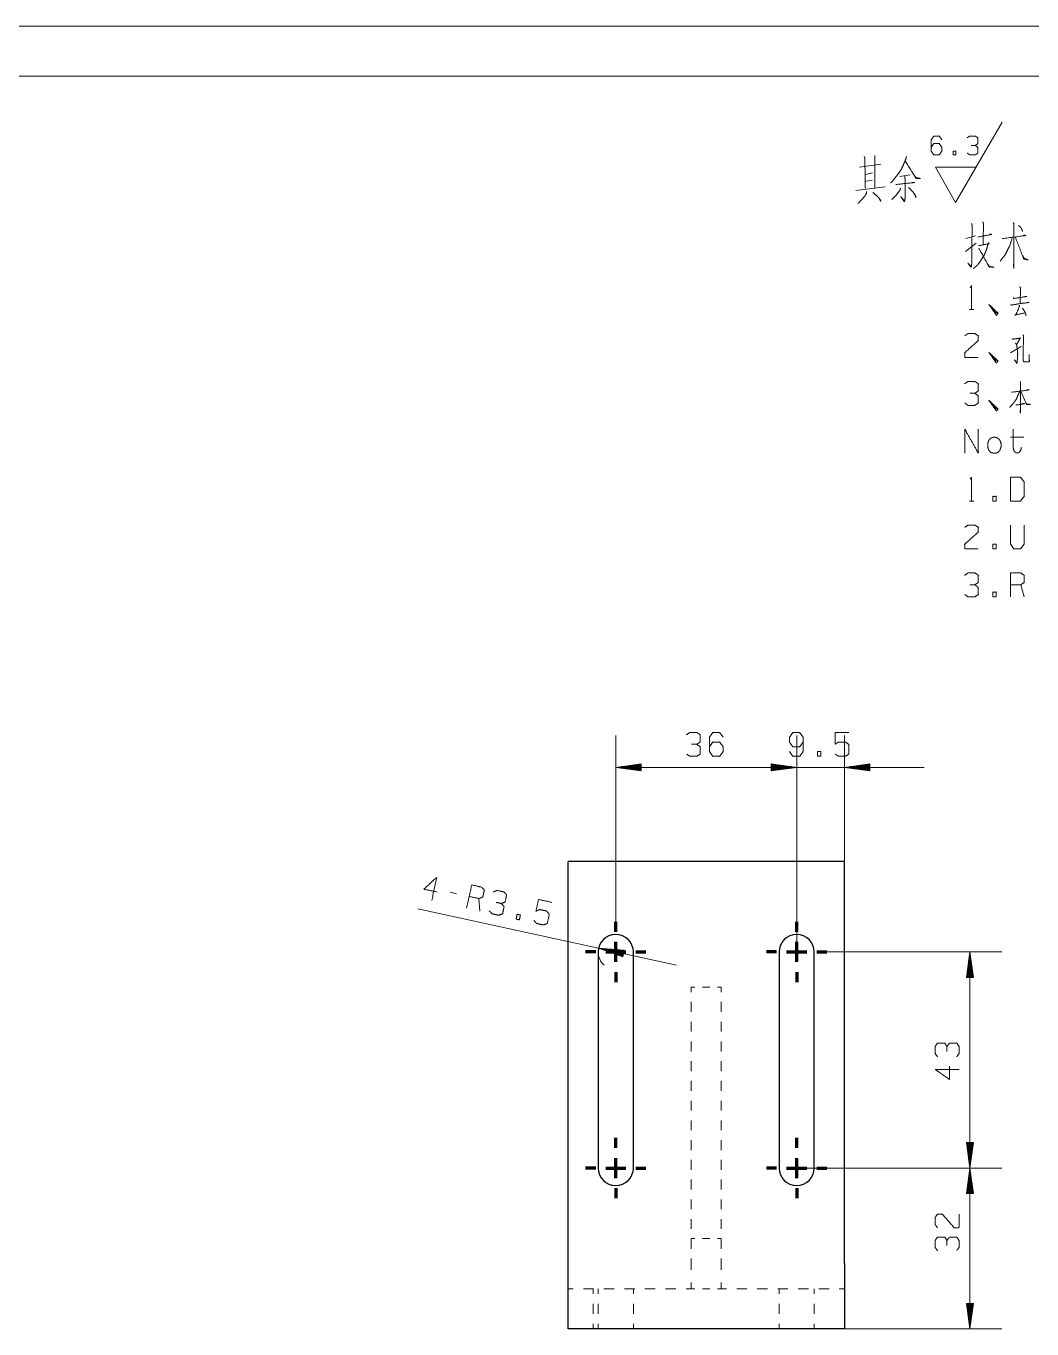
# Model space of a CAD drawing. Header units: millimetres. Extents: x 0 to 420, y 0 to 297.
# Drawn here: x 252.8 to 352.9, y 167.4 to 297 of the extents above; entities that cross this region are included whole.
import ezdxf

# ---------------------------------------------------------------- set-up
doc = ezdxf.new("R2010")
doc.units = ezdxf.units.MM
doc.layers.add('1', color=7, linetype='Continuous', true_color=0xffffff)

msp = doc.modelspace()

# ---------------------------------------------------------------- linework, layer by layer
at = {"layer": '1', "color": 132, "linetype": 'Continuous', "lineweight": 18}
for p, q in [((420, 297), (0, 297)), ((415, 292), (25, 292))]:
    msp.add_line(p, q, dxfattribs=at)
at = {"layer": '1', "color": 43, "linetype": 'Continuous', "lineweight": 18}
for p, q in [((345.26, 279.45), (349.88, 287.45)), ((343.25, 282.95), (347.28, 282.95)), ((345.26, 279.45), (343.25, 282.95)), ((319.32, 201.4), (318.95, 201.4)), ((318.95, 200.91), (318.95, 201.4)), ((320.82, 201.4), (320.07, 201.4)), ((321.95, 201.4), (321.57, 201.4)), ((321.95, 200.91), (321.95, 201.4)), ((318.95, 198.94), (318.95, 199.92)), ((321.95, 198.94), (321.95, 199.92)), ((318.95, 196.98), (318.95, 197.96)), ((321.95, 196.98), (321.95, 197.96)), ((318.95, 195.01), (318.95, 196)), ((321.95, 195.01), (321.95, 196)), ((318.95, 193.05), (318.95, 194.03)), ((321.95, 193.05), (321.95, 194.03)), ((318.95, 191.09), (318.95, 192.07)), ((321.95, 191.09), (321.95, 192.07)), ((318.95, 189.12), (318.95, 190.1)), ((321.95, 189.12), (321.95, 190.1)), ((318.95, 187.16), (318.95, 188.14)), ((321.95, 187.16), (321.95, 188.14)), ((318.95, 185.19), (318.95, 186.17)), ((321.95, 185.19), (321.95, 186.17)), ((318.95, 183.23), (318.95, 184.21)), ((321.95, 183.23), (321.95, 184.21)), ((318.95, 181.26), (318.95, 182.25)), ((321.95, 181.26), (321.95, 182.25)), ((318.95, 179.3), (318.95, 180.28)), ((321.95, 179.3), (321.95, 180.28)), ((318.95, 177.34), (318.95, 178.32)), ((321.95, 177.34), (321.95, 178.32)), ((319.32, 176.4), (318.95, 176.4)), ((318.95, 175.37), (318.95, 176.35)), ((320.82, 176.4), (320.07, 176.4)), ((321.95, 176.4), (321.57, 176.4)), ((321.95, 175.37), (321.95, 176.35)), ((318.95, 173.9), (318.95, 174.39)), ((318.95, 173.9), (318.95, 173.27)), ((321.95, 173.9), (321.95, 174.39)), ((321.95, 173.9), (321.95, 173.27)), ((306.7, 171.4), (307.21, 171.4)), ((308.23, 171.4), (309.25, 171.4)), ((309.2, 170.9), (309.2, 171.4)), ((309.7, 171.4), (309.7, 170.9)), ((310.27, 171.4), (311.29, 171.4)), ((312.31, 171.4), (313.33, 171.4)), ((313.2, 170.9), (313.2, 171.4)), ((314.35, 171.4), (315.37, 171.4)), ((316.4, 171.4), (317.42, 171.4)), ((318.44, 171.4), (318.95, 171.4)), ((319.32, 171.4), (318.95, 171.4)), ((320.82, 171.4), (320.07, 171.4)), ((321.95, 171.4), (321.57, 171.4)), ((321.95, 171.4), (322.46, 171.4)), ((323.48, 171.4), (324.5, 171.4)), ((325.52, 171.4), (326.54, 171.4)), ((327.56, 171.4), (328.58, 171.4)), ((327.7, 171.4), (327.7, 170.9)), ((329.6, 171.4), (330.62, 171.4)), ((331.2, 170.9), (331.2, 171.4)), ((331.65, 171.4), (332.67, 171.4)), ((333.69, 171.4), (334.2, 171.4)), ((309.2, 168.9), (309.2, 169.9)), ((309.7, 169.9), (309.7, 168.9)), ((313.2, 168.9), (313.2, 169.9)), ((327.7, 169.9), (327.7, 168.9)), ((331.2, 168.9), (331.2, 169.9)), ((309.2, 167.4), (309.2, 167.9)), ((309.7, 167.9), (309.7, 167.4)), ((313.2, 167.4), (313.2, 167.9)), ((327.7, 167.9), (327.7, 167.4)), ((331.2, 167.4), (331.2, 167.9))]:
    msp.add_line(p, q, dxfattribs=at)
at = {"layer": '1', "color": 95, "linetype": 'Continuous', "lineweight": 18}
for p, q in [((335.69, 282.96), (337.82, 283.26)), ((336.25, 281.58), (336.97, 281.65)), ((336.28, 282.25), (336.99, 282.4)), ((340.75, 282.21), (339.72, 282.03)), ((335.35, 280.64), (338.24, 281.01)), ((346.29, 275.86), (347.24, 276.12)), ((346.24, 274.59), (347.3, 275.41)), ((346.63, 268.8), (347.06, 268.8)), ((350.73, 264.51), (351.79, 265.11)), ((350.73, 256.09), (352.05, 256.09)), ((346.63, 249.75), (347.06, 249.75)), ((352.07, 240.22), (351.74, 241.42)), ((295.62, 210.69), (294.96, 210.83)), ((297.91, 208.96), (297.84, 210.21))]:
    msp.add_line(p, q, dxfattribs=at)
at = {"layer": '1', "color": 13, "linetype": 'Continuous', "lineweight": 18}
for p, q in [((311.45, 207.9), (311.45, 226.44)), ((329.45, 204.9), (329.45, 226.44)), ((329.45, 204.9), (329.45, 226.44)), ((334.2, 213.9), (334.2, 226.44)), ((313.99, 223.6), (311.45, 223.26)), ((311.45, 223.26), (313.99, 222.93)), ((329.45, 223.26), (311.45, 223.26)), ((313.99, 223.29), (311.64, 223.29)), ((313.99, 223.24), (311.64, 223.24)), ((313.99, 223.34), (312.03, 223.34)), ((313.99, 223.19), (312.03, 223.19)), ((313.99, 223.39), (312.41, 223.39)), ((313.99, 223.14), (312.41, 223.14)), ((313.99, 223.44), (312.8, 223.44)), ((313.99, 223.09), (312.8, 223.09)), ((313.99, 223.49), (313.18, 223.49)), ((313.99, 223.03), (313.18, 223.03)), ((313.99, 223.54), (313.57, 223.54)), ((313.99, 222.98), (313.57, 222.98)), ((313.99, 223.59), (313.96, 223.59)), ((313.99, 223.59), (313.96, 223.59)), ((313.99, 222.93), (313.96, 222.93)), ((313.99, 222.93), (313.96, 222.93)), ((313.99, 222.93), (313.99, 223.6)), ((321.51, 223.26), (342.13, 223.26)), ((326.91, 223.6), (326.91, 222.93)), ((329.45, 223.26), (326.91, 223.6)), ((326.91, 223.6), (326.91, 222.93)), ((329.45, 223.26), (326.91, 223.6)), ((326.91, 223.59), (326.94, 223.59)), ((326.91, 223.59), (326.94, 223.59)), ((326.91, 223.59), (326.94, 223.59)), ((326.91, 223.59), (326.94, 223.59)), ((326.91, 223.54), (327.32, 223.54)), ((326.91, 223.54), (327.32, 223.54)), ((326.91, 223.49), (327.71, 223.49)), ((326.91, 223.49), (327.71, 223.49)), ((326.91, 223.44), (328.1, 223.44)), ((326.91, 223.44), (328.1, 223.44)), ((326.91, 223.39), (328.48, 223.39)), ((326.91, 223.39), (328.48, 223.39)), ((326.91, 223.34), (328.87, 223.34)), ((326.91, 223.34), (328.87, 223.34)), ((326.91, 223.29), (329.25, 223.29)), ((326.91, 223.29), (329.25, 223.29)), ((326.91, 222.93), (329.45, 223.26)), ((326.91, 222.93), (329.45, 223.26)), ((326.91, 223.24), (329.25, 223.24)), ((326.91, 223.24), (329.25, 223.24)), ((326.91, 223.19), (328.87, 223.19)), ((326.91, 223.19), (328.87, 223.19)), ((326.91, 223.14), (328.48, 223.14)), ((326.91, 223.14), (328.48, 223.14)), ((326.91, 223.09), (328.1, 223.09)), ((326.91, 223.09), (328.1, 223.09)), ((326.91, 223.03), (327.71, 223.03)), ((326.91, 223.03), (327.71, 223.03)), ((326.91, 222.98), (327.32, 222.98)), ((326.91, 222.98), (327.32, 222.98)), ((326.91, 222.93), (326.94, 222.93)), ((326.91, 222.93), (326.94, 222.93)), ((326.91, 222.93), (326.94, 222.93)), ((326.91, 222.93), (326.94, 222.93)), ((336.74, 223.6), (334.2, 223.26)), ((334.2, 223.26), (336.74, 222.93)), ((336.74, 223.29), (334.39, 223.29)), ((336.74, 223.24), (334.39, 223.24)), ((336.74, 223.34), (334.78, 223.34)), ((336.74, 223.19), (334.78, 223.19)), ((336.74, 223.39), (335.16, 223.39)), ((336.74, 223.14), (335.16, 223.14)), ((336.74, 223.44), (335.55, 223.44)), ((336.74, 223.09), (335.55, 223.09)), ((336.74, 223.49), (335.93, 223.49)), ((336.74, 223.03), (335.93, 223.03)), ((336.74, 223.54), (336.32, 223.54)), ((336.74, 222.98), (336.32, 222.98)), ((336.74, 223.59), (336.71, 223.59)), ((336.74, 223.59), (336.71, 223.59)), ((336.74, 222.93), (336.71, 222.93)), ((336.74, 222.93), (336.71, 222.93)), ((336.74, 222.93), (336.74, 223.6)), ((317.49, 203.58), (291.75, 209.19)), ((312.29, 205.06), (309.74, 205.27)), ((309.74, 205.27), (312.15, 204.4)), ((312.21, 204.7), (309.92, 205.2)), ((312.22, 204.75), (309.93, 205.25)), ((312.2, 204.66), (310.29, 205.07)), ((312.24, 204.8), (310.32, 205.22)), ((312.19, 204.61), (310.65, 204.94)), ((312.25, 204.85), (310.71, 205.19)), ((312.18, 204.56), (311.02, 204.81)), ((312.26, 204.9), (311.09, 205.16)), ((312.27, 204.95), (311.48, 205.12)), ((312.28, 205), (311.87, 205.09)), ((312.15, 204.4), (312.29, 205.06)), ((312.29, 205.05), (312.26, 205.06)), ((312.29, 205.05), (312.26, 205.06)), ((332.45, 204.9), (349.87, 204.9)), ((346.69, 204.9), (346.36, 202.36)), ((347.03, 202.36), (346.69, 204.9)), ((346.69, 183.4), (346.69, 204.9)), ((312.17, 204.51), (311.39, 204.68)), ((312.16, 204.46), (311.75, 204.55)), ((312.15, 204.41), (312.12, 204.41)), ((312.15, 204.41), (312.12, 204.41)), ((346.52, 202.36), (346.52, 203.55)), ((346.57, 202.36), (346.57, 203.93)), ((346.62, 202.36), (346.62, 204.32)), ((346.67, 202.36), (346.67, 204.7)), ((346.72, 202.36), (346.72, 204.7)), ((346.77, 202.36), (346.77, 204.32)), ((346.82, 202.36), (346.82, 203.93)), ((346.87, 202.36), (346.87, 203.55)), ((346.36, 202.36), (346.36, 202.39)), ((346.36, 202.36), (346.36, 202.39)), ((346.36, 202.36), (347.03, 202.36)), ((346.41, 202.36), (346.41, 202.78)), ((346.47, 202.36), (346.47, 203.16)), ((346.92, 202.36), (346.92, 203.16)), ((346.97, 202.36), (346.97, 202.78)), ((347.02, 202.36), (347.02, 202.39)), ((347.02, 202.36), (347.02, 202.39)), ((346.36, 185.94), (346.36, 185.91)), ((346.36, 185.94), (346.36, 185.91)), ((346.36, 185.94), (346.69, 183.4)), ((347.03, 185.94), (346.36, 185.94)), ((346.41, 185.94), (346.41, 185.52)), ((346.47, 185.94), (346.47, 185.13)), ((346.52, 185.94), (346.52, 184.75)), ((346.57, 185.94), (346.57, 184.36)), ((346.62, 185.94), (346.62, 183.98)), ((346.67, 185.94), (346.67, 183.59)), ((346.69, 183.4), (347.03, 185.94)), ((346.72, 185.94), (346.72, 183.59)), ((346.77, 185.94), (346.77, 183.98)), ((346.82, 185.94), (346.82, 184.36)), ((346.87, 185.94), (346.87, 184.75)), ((346.92, 185.94), (346.92, 185.13)), ((346.97, 185.94), (346.97, 185.52)), ((347.02, 185.94), (347.02, 185.91)), ((347.02, 185.94), (347.02, 185.91)), ((329.45, 183.4), (349.87, 183.4)), ((332.45, 183.4), (349.87, 183.4)), ((346.69, 183.4), (346.36, 180.86)), ((346.62, 180.86), (346.62, 182.82)), ((346.67, 180.86), (346.67, 183.2)), ((347.03, 180.86), (346.69, 183.4)), ((346.69, 183.4), (346.69, 167.4)), ((346.72, 180.86), (346.72, 183.2)), ((346.77, 180.86), (346.77, 182.82)), ((346.47, 180.86), (346.47, 181.66)), ((346.52, 180.86), (346.52, 182.05)), ((346.57, 180.86), (346.57, 182.43)), ((346.82, 180.86), (346.82, 182.43)), ((346.87, 180.86), (346.87, 182.05)), ((346.92, 180.86), (346.92, 181.66)), ((346.36, 180.86), (346.36, 180.89)), ((346.36, 180.86), (346.36, 180.89)), ((346.36, 180.86), (347.03, 180.86)), ((346.41, 180.86), (346.41, 181.28)), ((346.97, 180.86), (346.97, 181.28)), ((347.02, 180.86), (347.02, 180.89)), ((347.02, 180.86), (347.02, 180.89)), ((346.36, 169.94), (346.36, 169.91)), ((346.36, 169.94), (346.36, 169.91)), ((346.36, 169.94), (346.69, 167.4)), ((347.03, 169.94), (346.36, 169.94)), ((346.41, 169.94), (346.41, 169.52)), ((346.47, 169.94), (346.47, 169.13)), ((346.52, 169.94), (346.52, 168.75)), ((346.57, 169.94), (346.57, 168.36)), ((346.62, 169.94), (346.62, 167.98)), ((346.67, 169.94), (346.67, 167.59)), ((346.69, 167.4), (347.03, 169.94)), ((346.72, 169.94), (346.72, 167.59)), ((346.77, 169.94), (346.77, 167.98)), ((346.82, 169.94), (346.82, 168.36)), ((346.87, 169.94), (346.87, 168.75)), ((346.92, 169.94), (346.92, 169.13)), ((346.97, 169.94), (346.97, 169.52)), ((347.02, 169.94), (347.02, 169.91)), ((347.02, 169.94), (347.02, 169.91)), ((334.2, 167.4), (349.87, 167.4))]:
    msp.add_line(p, q, dxfattribs=at)
at = {"layer": '1', "color": 30, "linetype": 'Continuous', "lineweight": 25}
for p, q in [((306.7, 173.9), (306.7, 213.9)), ((334.2, 213.9), (306.7, 213.9)), ((334.2, 173.9), (334.2, 213.9)), ((309.7, 204.9), (309.7, 183.4)), ((313.2, 183.4), (313.2, 204.9)), ((327.7, 204.9), (327.7, 183.4)), ((331.2, 183.4), (331.2, 204.9)), ((334.2, 167.4), (306.7, 167.4))]:
    msp.add_line(p, q, dxfattribs=at)
at = {"layer": '1', "color": 252, "linetype": 'Continuous', "lineweight": 70}
for p, q in [((311.45, 206.9), (311.45, 207.9)), ((329.45, 206.9), (329.45, 207.9)), ((309.45, 204.9), (308.45, 204.9)), ((310.45, 204.9), (312.45, 204.9)), ((311.45, 203.9), (311.45, 205.9)), ((313.45, 204.9), (314.45, 204.9)), ((327.45, 204.9), (326.45, 204.9)), ((328.45, 204.9), (330.45, 204.9)), ((329.45, 203.9), (329.45, 205.9)), ((331.45, 204.9), (332.45, 204.9)), ((311.45, 202.9), (311.45, 201.9)), ((329.45, 202.9), (329.45, 201.9)), ((311.45, 185.4), (311.45, 186.4)), ((329.45, 185.4), (329.45, 186.4)), ((311.45, 182.4), (311.45, 184.4)), ((329.45, 182.4), (329.45, 184.4)), ((309.45, 183.4), (308.45, 183.4)), ((310.45, 183.4), (312.45, 183.4)), ((313.45, 183.4), (314.45, 183.4)), ((327.45, 183.4), (326.45, 183.4)), ((328.45, 183.4), (330.45, 183.4)), ((331.45, 183.4), (332.45, 183.4)), ((311.45, 181.4), (311.45, 180.4)), ((329.45, 181.4), (329.45, 180.4))]:
    msp.add_line(p, q, dxfattribs=at)
at = {"layer": '1', "color": 30, "linetype": 'Continuous', "lineweight": 25}
for centre, start, end in [((311.45, 204.9), 0, 180), ((329.45, 204.9), 0, 180), ((311.45, 183.4), 180, 0), ((329.45, 183.4), 180, 0)]:
    msp.add_arc(centre, 1.75, start, end, dxfattribs=at)
at = {"layer": '1', "color": 13, "linetype": 'Continuous', "lineweight": 18}
msp.add_arc((311.45, 204.9), 1.75, 180, 228.8596, dxfattribs=at)
at = {"layer": '1', "color": 43, "linetype": 'Continuous', "lineweight": 18}
for points, knots in [([(342.83, 284.93), (343.08, 285.31), (343.63, 285.31), (343.89, 284.93), (343.89, 284.56), (343.63, 284.19), (343.08, 284.19), (342.83, 284.56), (342.83, 285.68), (343.08, 286.06), (343.63, 286.06), (343.89, 285.68)], [0, 0, 0.076963, 0.169763, 0.248074, 0.312018, 0.39033, 0.48313, 0.560092, 0.751926, 0.828889, 0.921689, 1, 1]), ([(347.21, 285.13), (347.48, 285.31), (347.48, 285.88), (347.21, 286.06), (346.67, 286.06), (346.4, 285.88)], [0, 0, 0.153872, 0.429849, 0.583721, 0.846128, 1, 1]), ([(346.42, 284.36), (346.67, 284.19), (347.21, 284.19), (347.48, 284.36), (347.48, 284.93), (347.21, 285.13), (346.81, 285.13)], [0, 0, 0.12412, 0.343693, 0.472448, 0.703377, 0.836727, 1, 1]), ([(345.01, 284.19), (345.28, 284.19), (345.28, 284.56), (345.01, 284.56), (345.01, 284.19)], [0, 0, 0.207084, 0.5, 0.707084, 1, 1]), ([(318.95, 172.02), (318.95, 171.88), (318.95, 171.4)], [0, 0, 0.23606, 1, 1]), ([(321.95, 172.02), (321.95, 171.88), (321.95, 171.4)], [0, 0, 0.23606, 1, 1])]:
    msp.add_open_spline(points, degree=1, knots=knots, dxfattribs=at)
at = {"layer": '1', "color": 95, "linetype": 'Continuous', "lineweight": 18}
for points, knots in [([(336.17, 284.01), (336.23, 283.83), (336.28, 280.83)], [0, 0, 0.060983, 1, 1]), ([(337.21, 284.13), (337.23, 284.01), (337.21, 280.9)], [0, 0, 0.0358, 1, 1]), ([(340.36, 284.01), (340.33, 283.83), (340.09, 283.26), (339.85, 282.74), (339.56, 282.29), (339.22, 281.88), (338.95, 281.54), (338.79, 281.39)], [0, 0, 0.061112, 0.258303, 0.444408, 0.61746, 0.790939, 0.929446, 1, 1]), ([(340.28, 283.53), (341.34, 281.84), (341.76, 281.84), (341.34, 281.91), (341.1, 282.21)], [0, 0, 0.616788, 0.748065, 0.881378, 1, 1]), ([(339.3, 281.24), (341.18, 281.43), (341.1, 281.46), (340.83, 281.39)], [0, 0, 0.838832, 0.877817, 1, 1]), ([(340.22, 282.1), (340.25, 280.08), (340.22, 279.78), (340.17, 279.51), (339.8, 280.04), (340.17, 279.59)], [0, 0, 0.530094, 0.608923, 0.679019, 0.847313, 1, 1]), ([(336.41, 280.53), (336.41, 280.38), (336.2, 280.04), (335.72, 279.51), (335.54, 279.36)], [0, 0, 0.100222, 0.366547, 0.84056, 1, 1]), ([(337.02, 280.45), (337.55, 280), (337.76, 279.74), (337.82, 279.55), (337.63, 279.89)], [0, 0, 0.431171, 0.640397, 0.761202, 1, 1]), ([(339.77, 280.86), (339.72, 280.68), (339.32, 280.15), (338.9, 279.74)], [0, 0, 0.134833, 0.590567, 1, 1]), ([(340.59, 280.94), (340.99, 280.53), (341.2, 280.26), (341.34, 279.93), (341.15, 280.3)], [0, 0, 0.338741, 0.538268, 0.752632, 1, 1]), ([(346.85, 277.36), (346.9, 277.17), (346.87, 273.46), (346.85, 273.2), (346.79, 273.01), (346.48, 273.42), (346.79, 273.09)], [0, 0, 0.036415, 0.730247, 0.779557, 0.81597, 0.913322, 1, 1]), ([(347.96, 277.51), (348.07, 277.32), (348.04, 277.36), (347.99, 275.26)], [0, 0, 0.091198, 0.110644, 1, 1]), ([(350.98, 277.47), (351.08, 277.29), (351.06, 277.36), (351.06, 272.9), (351.03, 273.16), (351.06, 273.76)], [0, 0, 0.038316, 0.05247, 0.846241, 0.89317, 1, 1]), ([(347.46, 276.01), (348.86, 276.27), (348.73, 276.31), (348.6, 276.24)], [0, 0, 0.831307, 0.911411, 1, 1]), ([(349.89, 275.86), (352.25, 276.16), (352.14, 276.2), (351.93, 276.12)], [0, 0, 0.875765, 0.917177, 1, 1]), ([(351.53, 277.17), (351.75, 276.95), (351.85, 276.76), (351.93, 276.57)], [0, 0, 0.424578, 0.720345, 1, 1]), ([(347.54, 275.15), (348.6, 275.34), (348.54, 275.45), (348.46, 275.22), (348.36, 274.85), (348.23, 274.51), (348.12, 274.25), (347.85, 273.8), (347.51, 273.31), (347.32, 273.12), (347.19, 273.01), (347.03, 272.86)], [0, 0, 0.253335, 0.282591, 0.338729, 0.430406, 0.515703, 0.5823, 0.705162, 0.845606, 0.907671, 0.948565, 1, 1]), ([(347.54, 274.85), (347.62, 274.81), (348.6, 273.05), (349.1, 273.01), (348.62, 273.09), (348.46, 273.31)], [0, 0, 0.026103, 0.624864, 0.77481, 0.918203, 1, 1]), ([(350.9, 275.94), (350.66, 275.19), (350.63, 275.11), (350.45, 274.77), (350.21, 274.29), (349.68, 273.61)], [0, 0, 0.296669, 0.326658, 0.471845, 0.676437, 1, 1]), ([(351.19, 276.01), (352.04, 273.84), (352.49, 273.72), (352.06, 273.91), (351.91, 274.21)], [0, 0, 0.648054, 0.777, 0.905743, 1, 1]), ([(346.71, 270.97), (346.85, 271.17), (346.85, 268.8)], [0, 0, 0.093493, 1, 1]), ([(351.63, 271.07), (351.75, 270.92), (351.72, 270.95), (351.68, 269.37)], [0, 0, 0.107239, 0.131115, 1, 1]), ([(350.99, 269.97), (351.05, 269.9), (350.99, 269.95), (351.06, 269.9), (352.35, 270.1), (352.25, 270.1), (352, 270.05)], [0, 0, 0.047942, 0.085982, 0.131187, 0.812834, 0.868194, 1, 1]), ([(348.72, 269.07), (349.32, 268.45), (349.18, 268.45), (348.58, 269.3), (349.32, 268.22), (349.48, 268.45), (348.58, 269.3)], [0, 0, 0.178024, 0.207055, 0.420793, 0.68903, 0.745609, 1, 1]), ([(350.75, 269.3), (350.82, 269.22), (350.85, 269.25), (351.72, 269.4), (352.58, 269.5), (352.51, 269.52), (352.3, 269.45)], [0, 0, 0.046908, 0.066611, 0.466683, 0.863487, 0.897615, 1, 1]), ([(351.59, 269.25), (351.61, 269.1), (351.24, 268.25), (351.15, 268.25), (352.16, 268.47)], [0, 0, 0.068671, 0.490412, 0.530603, 1, 1]), ([(351.91, 268.95), (352.16, 268.55), (352.23, 268.42), (352.25, 268.3), (352.25, 268.17)], [0, 0, 0.54362, 0.709595, 0.85553, 1, 1]), ([(346.18, 266.19), (346.49, 266.41), (347.18, 266.41), (347.52, 266.19), (347.52, 265.71), (346.16, 264.51), (346.18, 264.04), (347.52, 264.04)], [0, 0, 0.069694, 0.192978, 0.265273, 0.350228, 0.674739, 0.759753, 1, 1]), ([(350.87, 265.86), (351.74, 265.94), (351.68, 265.99), (351.33, 265.29), (351.22, 265.49)], [0, 0, 0.445178, 0.482485, 0.884077, 1, 1]), ([(351.95, 266.29), (352.04, 266.16), (352.02, 266.19), (351.97, 264.01), (351.97, 263.84), (351.98, 263.71), (352.02, 263.66), (352.07, 263.61), (352.18, 263.59), (352.5, 263.61), (352.57, 263.61), (352.6, 263.64), (352.57, 264.34), (352.57, 263.61)], [0, 0, 0.032138, 0.038563, 0.495376, 0.53212, 0.558626, 0.571483, 0.586782, 0.609666, 0.676667, 0.691519, 0.700608, 0.847774, 1, 1]), ([(348.72, 264.31), (349.32, 263.69), (349.18, 263.69), (348.58, 264.54), (349.32, 263.46), (349.48, 263.69), (348.58, 264.54)], [0, 0, 0.178024, 0.207055, 0.420793, 0.68903, 0.745609, 1, 1]), ([(351.33, 265.29), (351.36, 265.11), (351.42, 264.86), (351.42, 264.64), (351.44, 264.41), (351.42, 264.16), (351.42, 263.96), (351.38, 263.61), (351.36, 263.49), (351.35, 263.44), (351.1, 263.81), (351.35, 263.49)], [0, 0, 0.065536, 0.159353, 0.241946, 0.324793, 0.416789, 0.490208, 0.61934, 0.665679, 0.685149, 0.850064, 1, 1]), ([(347.18, 260.47), (347.52, 260.7), (347.52, 261.42), (347.18, 261.65), (346.49, 261.65), (346.16, 261.42)], [0, 0, 0.153872, 0.429851, 0.583723, 0.846122, 1, 1]), ([(351.63, 260.65), (351.44, 260.2), (351.26, 259.82), (351.06, 259.55), (350.83, 259.27), (350.64, 259.07)], [0, 0, 0.260908, 0.481557, 0.660811, 0.851546, 1, 1]), ([(350.82, 260.57), (352.57, 260.8), (352.5, 260.85), (352.27, 260.77)], [0, 0, 0.843097, 0.884493, 1, 1]), ([(351.7, 261.65), (351.72, 259.6), (351.72, 258.5), (351.68, 258.65), (351.72, 258.97)], [0, 0, 0.564586, 0.867525, 0.909967, 1, 1]), ([(351.79, 260.62), (352.32, 259.35), (352.71, 259.37), (352.34, 259.4), (352.23, 259.55)], [0, 0, 0.593605, 0.761111, 0.921027, 1, 1]), ([(346.18, 259.5), (346.49, 259.27), (347.18, 259.27), (347.52, 259.5), (347.52, 260.22), (347.18, 260.47), (346.67, 260.47)], [0, 0, 0.124124, 0.343691, 0.472447, 0.703379, 0.836733, 1, 1]), ([(348.72, 259.55), (349.32, 258.92), (349.18, 258.92), (348.58, 259.77), (349.32, 258.7), (349.48, 258.92), (348.58, 259.77)], [0, 0, 0.178024, 0.207055, 0.420793, 0.68903, 0.745609, 1, 1]), ([(351.24, 259.3), (352.12, 259.42), (352.05, 259.47), (351.89, 259.4)], [0, 0, 0.772763, 0.847732, 1, 1]), ([(346.18, 254.51), (346.18, 256.89), (347.52, 254.51), (347.52, 256.89)], [0, 0, 0.317574, 0.682426, 1, 1]), ([(351.81, 255.09), (351.72, 254.74), (351.52, 254.54), (351.28, 254.54), (351.06, 254.74), (350.99, 255.09), (350.99, 256.91)], [0, 0, 0.107408, 0.190397, 0.264027, 0.350759, 0.457003, 1, 1]), ([(348.56, 254.81), (348.75, 254.59), (349, 254.51), (349.23, 254.51), (349.48, 254.59), (349.67, 254.81), (349.78, 255.14), (349.78, 255.49), (349.67, 255.79), (349.48, 256.01), (349.23, 256.09), (349, 256.09), (348.75, 256.01), (348.56, 255.79), (348.45, 255.49), (348.45, 255.14), (348.56, 254.81)], [0, 0, 0.063224, 0.118203, 0.167056, 0.222027, 0.285251, 0.357937, 0.43235, 0.5, 0.563224, 0.618195, 0.667048, 0.722027, 0.785251, 0.852901, 0.927315, 1, 1]), ([(346.71, 251.92), (346.85, 252.12), (346.85, 249.75)], [0, 0, 0.093493, 1, 1]), ([(350.73, 249.75), (351.72, 249.75), (352.07, 250.22), (352.07, 251.65), (351.72, 252.12), (350.73, 252.12), (350.73, 249.75)], [0, 0, 0.142139, 0.227162, 0.431792, 0.516813, 0.658952, 1, 1]), ([(348.95, 249.75), (349.28, 249.75), (349.28, 250.22), (348.95, 250.22), (348.95, 249.75)], [0, 0, 0.207082, 0.5, 0.707082, 1, 1]), ([(346.18, 247.14), (346.49, 247.36), (347.18, 247.36), (347.52, 247.14), (347.52, 246.66), (346.16, 245.46), (346.18, 244.99), (347.52, 244.99)], [0, 0, 0.069694, 0.192978, 0.265273, 0.350228, 0.674739, 0.759753, 1, 1]), ([(350.73, 247.36), (350.73, 245.46), (351.05, 244.99), (351.72, 244.99), (352.07, 245.46), (352.07, 247.36)], [0, 0, 0.33715, 0.438599, 0.557785, 0.66285, 1, 1]), ([(348.95, 244.99), (349.28, 244.99), (349.28, 245.46), (348.95, 245.46), (348.95, 244.99)], [0, 0, 0.207082, 0.5, 0.707082, 1, 1]), ([(347.18, 241.42), (347.52, 241.65), (347.52, 242.37), (347.18, 242.6), (346.49, 242.6), (346.16, 242.37)], [0, 0, 0.153872, 0.429851, 0.583723, 0.846122, 1, 1]), ([(350.73, 240.22), (350.73, 242.6), (351.74, 242.6), (352.07, 242.37), (352.07, 241.65), (351.74, 241.42), (350.73, 241.42)], [0, 0, 0.400952, 0.571037, 0.639278, 0.761674, 0.829915, 1, 1]), ([(346.18, 240.45), (346.49, 240.22), (347.18, 240.22), (347.52, 240.45), (347.52, 241.17), (347.18, 241.42), (346.67, 241.42)], [0, 0, 0.124124, 0.343691, 0.472447, 0.703379, 0.836733, 1, 1]), ([(348.95, 240.22), (349.28, 240.22), (349.28, 240.7), (348.95, 240.7), (348.95, 240.22)], [0, 0, 0.207082, 0.5, 0.707082, 1, 1]), ([(319.51, 225.56), (319.85, 225.78), (319.85, 226.51), (319.51, 226.73), (318.82, 226.73), (318.49, 226.51)], [0, 0, 0.153877, 0.429855, 0.583732, 0.846129, 1, 1]), ([(318.51, 224.58), (318.82, 224.36), (319.51, 224.36), (319.85, 224.58), (319.85, 225.31), (319.51, 225.56), (319, 225.56)], [0, 0, 0.124118, 0.343684, 0.472445, 0.703375, 0.836734, 1, 1]), ([(320.78, 225.31), (321.1, 225.78), (321.79, 225.78), (322.13, 225.31), (322.13, 224.83), (321.79, 224.36), (321.1, 224.36), (320.78, 224.83), (320.78, 226.26), (321.1, 226.73), (321.79, 226.73), (322.13, 226.26)], [0, 0, 0.076963, 0.169763, 0.248075, 0.312018, 0.39033, 0.48313, 0.560093, 0.751925, 0.828888, 0.921688, 1, 1]), ([(328.74, 224.83), (329.06, 224.36), (329.75, 224.36), (330.09, 224.83), (330.09, 226.26), (329.75, 226.73), (329.06, 226.73), (328.74, 226.26), (328.73, 225.78), (329.06, 225.31), (329.75, 225.31), (330.09, 225.78)], [0, 0, 0.076858, 0.169526, 0.247729, 0.439295, 0.517499, 0.610167, 0.687025, 0.750923, 0.829129, 0.921797, 1, 1]), ([(333.28, 224.58), (333.61, 224.36), (334.3, 224.36), (334.64, 224.58), (334.64, 225.53), (334.3, 225.78), (333.61, 225.78), (333.28, 225.56), (333.28, 226.73), (334.64, 226.73)], [0, 0, 0.062227, 0.168342, 0.230571, 0.376815, 0.441267, 0.547382, 0.609609, 0.79049, 1, 1]), ([(331.51, 224.36), (331.85, 224.36), (331.85, 224.83), (331.51, 224.83), (331.51, 224.36)], [0, 0, 0.207082, 0.5, 0.707082, 1, 1]), ([(293.67, 210.86), (292.35, 211.14), (293.64, 212.32), (293.14, 210)], [0, 0, 0.245871, 0.565294, 1, 1]), ([(296.6, 209.25), (297.11, 211.57), (298.09, 211.35), (298.37, 211.06), (298.22, 210.35), (297.84, 210.21), (296.86, 210.42)], [0, 0, 0.400951, 0.571035, 0.639275, 0.761671, 0.829916, 1, 1]), ([(300.06, 209.72), (300.44, 209.87), (300.59, 210.58), (300.31, 210.87), (299.64, 211.02), (299.26, 210.87)], [0, 0, 0.153869, 0.429848, 0.583727, 0.846121, 1, 1]), ([(303.3, 208.02), (303.58, 207.73), (304.26, 207.58), (304.63, 207.73), (304.84, 208.66), (304.56, 208.97), (303.89, 209.12), (303.51, 208.97), (303.76, 210.12), (305.09, 209.83)], [0, 0, 0.062228, 0.168342, 0.230571, 0.376816, 0.441266, 0.54738, 0.609609, 0.79049, 1, 1]), ([(298.87, 208.98), (299.14, 208.7), (299.81, 208.55), (300.19, 208.7), (300.34, 209.41), (300.06, 209.72), (299.56, 209.83)], [0, 0, 0.124121, 0.343692, 0.472447, 0.703372, 0.836728, 1, 1]), ([(301.53, 208.17), (301.86, 208.1), (301.96, 208.57), (301.63, 208.64), (301.53, 208.17)], [0, 0, 0.20709, 0.5, 0.70709, 1, 1]), ([(344.4, 195.49), (344.18, 195.83), (343.45, 195.83), (343.23, 195.49), (343.23, 194.8), (343.45, 194.47)], [0, 0, 0.153877, 0.429855, 0.583732, 0.846129, 1, 1]), ([(345.38, 194.48), (345.6, 194.8), (345.6, 195.49), (345.38, 195.83), (344.65, 195.83), (344.4, 195.49), (344.4, 194.98)], [0, 0, 0.124118, 0.343684, 0.472445, 0.703375, 0.836734, 1, 1]), ([(344.65, 193.55), (344.65, 192.21), (343.23, 193.21), (345.6, 193.21)], [0, 0, 0.245871, 0.565297, 1, 1]), ([(343.45, 177.47), (343.23, 177.79), (343.23, 178.48), (343.45, 178.82), (343.93, 178.82), (345.13, 177.46), (345.6, 177.47), (345.6, 178.82)], [0, 0, 0.069691, 0.192975, 0.265273, 0.350228, 0.674739, 0.759753, 1, 1]), ([(344.4, 176.2), (344.18, 176.54), (343.45, 176.54), (343.23, 176.2), (343.23, 175.51), (343.45, 175.18)], [0, 0, 0.153876, 0.429852, 0.583729, 0.846124, 1, 1]), ([(345.38, 175.2), (345.6, 175.51), (345.6, 176.2), (345.38, 176.54), (344.65, 176.54), (344.4, 176.2), (344.4, 175.69)], [0, 0, 0.124118, 0.343684, 0.472445, 0.703375, 0.836734, 1, 1])]:
    msp.add_open_spline(points, degree=1, knots=knots, dxfattribs=at)
at = {"layer": '1', "color": 30, "linetype": 'Continuous', "lineweight": 25}
for points, knots in [([(306.7, 167.4), (306.7, 167.89), (306.7, 169.3), (306.7, 171.41), (306.7, 173.9)], [0, 0, 0.07612, 0.292894, 0.617317, 1, 1]), ([(334.2, 173.9), (334.2, 172.63), (334.2, 170.29), (334.2, 168.49), (334.2, 167.89), (334.2, 167.4)], [0, 0, 0.195089, 0.55557, 0.83147, 0.92388, 1, 1])]:
    msp.add_open_spline(points, degree=1, knots=knots, dxfattribs=at)

doc.saveas('drawing.dxf')
